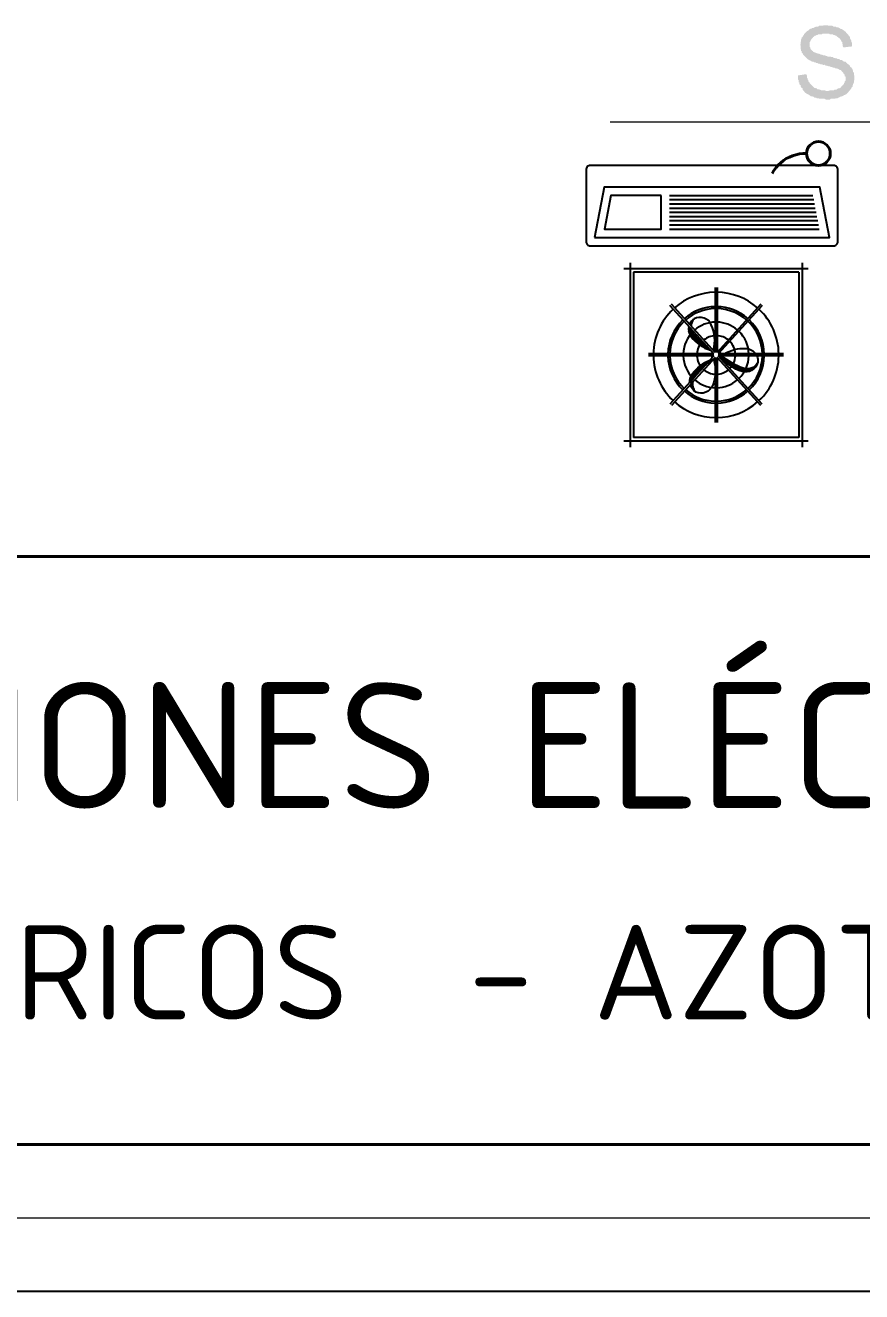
# Model space of a CAD drawing. Header units: millimetres. Extents: x 821 to 906, y 83 to 185.
# Drawn here: x 895.173 to 897.29, y 83.196 to 86.401 of the extents above; entities that cross this region are included whole.
import ezdxf

# ---------------------------------------------------------------- set-up
doc = ezdxf.new("R2010")
doc.units = ezdxf.units.MM
doc.linetypes.add('HIDDEN', pattern=[0.375, 0.25, -0.125])
for name, color, linetype, lineweight in [('C.EMPOTRADO EN PARED Y TECHO', 210, 'Continuous', 40), ('E1AC', 6, 'Continuous', 25), ('IE-circuito alumbrado', 30, 'Continuous', 40), ('P4', 144, 'Continuous', 40), ('P6', 255, 'Continuous', 20)]:
    doc.layers.add(name, color=color, linetype=linetype, lineweight=lineweight)

# ---------------------------------------------------------------- blocks, each defined once
blk = doc.blocks.new('SPLIT_DECORATIVO')
for p, q in [((-0.1901, -0.3), (0.4512, -0.3)), ((-0.1901, -0.3187), (0.4547, -0.3187)), ((-0.1901, -0.3375), (0.4583, -0.3375)), ((-0.1901, -0.3562), (0.4619, -0.3562)), ((-0.1901, -0.375), (0.4654, -0.375)), ((-0.1901, -0.3937), (0.469, -0.3937)), ((-0.1901, -0.4125), (0.4726, -0.4125)), ((-0.1901, -0.4312), (0.4761, -0.4312)), ((-0.1901, -0.45), (0.4797, -0.45))]:
    blk.add_line(p, q)
for points in [[(0.5625, -0.2588), (0.5625, -0.1846, 0.414214), (0.5437, -0.1658), (-0.5438, -0.1658, 0.414214), (-0.5625, -0.1846), (-0.5625, -0.2588)], [(-0.5625, -0.2588), (-0.5625, -0.5062, 0.414214), (-0.5438, -0.525), (0.5437, -0.525, 0.414214), (0.5625, -0.5062), (0.5625, -0.2588)]]:
    blk.add_lwpolyline(points, format="xyb")
for points in [[(-0.525, -0.4875), (0.525, -0.4875), (0.4822, -0.2625), (-0.4822, -0.2625)], [(-0.2276, -0.3), (-0.4512, -0.3), (-0.4797, -0.45), (-0.2276, -0.45)]]:
    blk.add_lwpolyline(points, close=True)
at = {"layer": 'C.EMPOTRADO EN PARED Y TECHO', "linetype": 'HIDDEN', "ltscale": 0.75}
blk.add_arc((0.4164, -0.2782), 0.1656, 87.7896, 174.5523, dxfattribs=at)
at = {"layer": 'IE-circuito alumbrado'}
blk.add_circle((0.4759, -0.1127), 0.0531, dxfattribs=at)
blk = doc.blocks.new('*X109')
at = {"color": 0}
for p, q in [((-68.0034, 168.0598), (-67.9988, 168.0644)), ((-68.0033, 168.0687), (-68.0032, 168.0688)), ((-68.0031, 168.0557), (-68.0005, 168.0583)), ((-68.0027, 168.0737), (-68.0016, 168.0749)), ((-68.0027, 168.0649), (-67.9972, 168.0704)), ((-68.0021, 168.0699), (-68.0021, 168.0699)), ((-68.0016, 168.0793), (-67.9999, 168.0809)), ((-68.001, 168.071), (-67.9955, 168.0765)), ((-68.0005, 168.076), (-68.0005, 168.076)), ((-67.9999, 168.0544), (-67.9944, 168.0599)), ((-67.9996, 168.0857), (-67.9983, 168.087)), ((-67.9994, 168.0771), (-67.9938, 168.0826)), ((-67.9994, 168.0594), (-67.9994, 168.0594)), ((-67.9988, 168.082), (-67.9988, 168.082)), ((-67.9983, 168.0605), (-67.9927, 168.066)), ((-67.9977, 168.0831), (-67.9922, 168.0887)), ((-67.9977, 168.0655), (-67.9977, 168.0655)), ((-67.9972, 168.0881), (-67.9972, 168.0881)), ((-67.9966, 168.0666), (-67.9911, 168.0721)), ((-67.9961, 168.0892), (-67.9905, 168.0947)), ((-67.9961, 168.0715), (-67.9961, 168.0715)), ((-67.9955, 168.0942), (-67.9955, 168.0942)), ((-67.9955, 168.05), (-67.99, 168.0555)), ((-67.9949, 168.0727), (-67.9911, 168.0765)), ((-67.9944, 168.0953), (-67.9889, 168.1008)), ((-67.9944, 168.0776), (-67.9944, 168.0776)), ((-67.9938, 168.0561), (-67.9891, 168.0608)), ((-67.9933, 168.0787), (-67.9909, 168.0811)), ((-67.9933, 168.0611), (-67.9933, 168.0611)), ((-67.9927, 168.0837), (-67.9927, 168.0837)), ((-67.9922, 168.0622), (-67.9899, 168.0644)), ((-67.9916, 168.0848), (-67.9904, 168.0861)), ((-67.9916, 168.0671), (-67.9916, 168.0671)), ((-67.9911, 168.0898), (-67.9911, 168.0898)), ((-67.9905, 168.0682), (-67.9905, 168.0682)), ((-67.99, 168.0909), (-67.9893, 168.0915)), ((-67.9894, 168.0959), (-67.9894, 168.0959)), ((-67.9889, 168.0566), (-67.9889, 168.0566)), ((-67.9883, 168.097), (-67.9875, 168.0977)), ((-67.9878, 168.1019), (-67.9878, 168.1019)), ((-67.9867, 168.103), (-67.9844, 168.1053)), ((-68.0025, 168.0519), (-68.0021, 168.0522)), ((-68.0016, 168.0483), (-67.9961, 168.0539)), ((-68.001, 168.0533), (-68.001, 168.0533)), ((-68.0008, 168.0447), (-67.9977, 168.0478)), ((-67.9997, 168.0414), (-67.9994, 168.0417)), ((-67.9984, 168.0382), (-67.9933, 168.0434)), ((-67.9983, 168.0428), (-67.9983, 168.0428)), ((-67.9972, 168.0439), (-67.9916, 168.0495)), ((-67.997, 168.0352), (-67.9949, 168.0373)), ((-67.9966, 168.0489), (-67.9966, 168.0489)), ((-67.9955, 168.0323), (-67.9955, 168.0323)), ((-67.9949, 168.055), (-67.9949, 168.055)), ((-67.9944, 168.0334), (-67.9889, 168.039)), ((-67.9939, 168.0295), (-67.9905, 168.0329)), ((-67.9938, 168.0384), (-67.9938, 168.0384)), ((-67.9927, 168.0395), (-67.9872, 168.045)), ((-67.9922, 168.0445), (-67.9922, 168.0445)), ((-67.9911, 168.0456), (-67.9858, 168.0509)), ((-67.9911, 168.0279), (-67.9911, 168.0279)), ((-67.9905, 168.0506), (-67.9905, 168.0506)), ((-67.9903, 168.0242), (-67.9861, 168.0285)), ((-67.99, 168.029), (-67.9845, 168.0345)), ((-67.9894, 168.0517), (-67.987, 168.0541)), ((-67.9894, 168.034), (-67.9894, 168.034)), ((-67.9884, 168.0218), (-67.9878, 168.0224)), ((-67.9883, 168.0351), (-67.9828, 168.0406)), ((-67.9878, 168.0401), (-67.9878, 168.0401)), ((-67.9867, 168.0412), (-67.9828, 168.045)), ((-67.9867, 168.0235), (-67.9867, 168.0235)), ((-67.9864, 168.0193), (-67.9817, 168.024)), ((-67.9861, 168.0461), (-67.9861, 168.0461)), ((-67.9856, 168.0246), (-67.98, 168.0301)), ((-67.985, 168.0472), (-67.9844, 168.0479)), ((-67.985, 168.0296), (-67.985, 168.0296)), ((-67.9844, 168.0169), (-67.9833, 168.018)), ((-67.9839, 168.0307), (-67.9784, 168.0362)), ((-67.9833, 168.0356), (-67.9833, 168.0356)), ((-67.9824, 168.0145), (-67.9773, 168.0196)), ((-67.9822, 168.0367), (-67.9794, 168.0396)), ((-67.9822, 168.0191), (-67.9822, 168.0191)), ((-67.9817, 168.0417), (-67.9817, 168.0417)), ((-67.9811, 168.0202), (-67.9756, 168.0257)), ((-67.9806, 168.0251), (-67.9806, 168.0251)), ((-67.9803, 168.0122), (-67.9789, 168.0135)), ((-67.9795, 168.0262), (-67.974, 168.0318)), ((-67.9789, 168.0312), (-67.9789, 168.0312)), ((-67.9782, 168.0098), (-67.9728, 168.0152)), ((-67.9778, 168.0323), (-67.9755, 168.0346)), ((-67.9778, 168.0146), (-67.9778, 168.0146)), ((-67.9767, 168.0158), (-67.9712, 168.0213)), ((-67.9762, 168.0207), (-67.9762, 168.0207)), ((-67.9761, 168.0076), (-67.9745, 168.0091)), ((-67.9751, 168.0218), (-67.9695, 168.0274)), ((-67.9745, 168.0268), (-67.9745, 168.0268)), ((-67.9739, 168.0053), (-67.9684, 168.0108)), ((-67.9734, 168.0279), (-67.9712, 168.0301)), ((-67.9734, 168.0102), (-67.9734, 168.0102)), ((-67.9723, 168.0113), (-67.9668, 168.0169)), ((-67.9717, 168.0163), (-67.9717, 168.0163)), ((-67.9717, 168.0031), (-67.9701, 168.0047)), ((-67.9706, 168.0174), (-67.9651, 168.0229)), ((-67.9701, 168.0224), (-67.9701, 168.0224)), ((-67.9695, 168.0009), (-67.964, 168.0064)), ((-67.969, 168.0235), (-67.9669, 168.0256)), ((-67.969, 168.0058), (-67.969, 168.0058)), ((-67.9679, 168.0069), (-67.9624, 168.0124)), ((-67.9673, 168.0119), (-67.9673, 168.0119)), ((-67.9672, 167.9988), (-67.9657, 168.0003)), ((-67.9662, 168.013), (-67.9607, 168.0185)), ((-67.9657, 168.018), (-67.9657, 168.018)), ((-67.9649, 167.9967), (-67.9596, 168.0019)), ((-67.9646, 168.0191), (-67.9625, 168.0211)), ((-67.9646, 168.0014), (-67.9646, 168.0014)), ((-67.9635, 168.0025), (-67.9579, 168.008)), ((-67.9629, 168.0075), (-67.9629, 168.0075)), ((-67.9625, 167.9946), (-67.9612, 167.9959)), ((-67.9618, 168.0086), (-67.9563, 168.0141)), ((-67.9612, 168.0135), (-67.9612, 168.0135)), ((-67.9601, 168.0146), (-67.958, 168.0168)), ((-67.9601, 167.9926), (-67.9552, 167.9975)), ((-67.9601, 167.997), (-67.9601, 167.997)), ((-67.959, 167.9981), (-67.9535, 168.0036)), ((-67.9585, 168.003), (-67.9585, 168.003)), ((-67.9577, 167.9905), (-67.9568, 167.9914)), ((-67.9574, 168.0042), (-67.9519, 168.0097)), ((-67.9568, 168.0091), (-67.9568, 168.0091)), ((-67.9557, 168.0102), (-67.9535, 168.0124)), ((-67.9557, 167.9926), (-67.9557, 167.9926)), ((-67.9553, 167.9886), (-67.9508, 167.9931)), ((-67.9546, 167.9937), (-67.9491, 167.9992)), ((-67.9541, 167.9986), (-67.9541, 167.9986)), ((-67.953, 167.9997), (-67.9474, 168.0053)), ((-67.9524, 168.0047), (-67.9524, 168.0047)), ((-67.9513, 168.0058), (-67.9489, 168.0082)), ((-67.9502, 167.9892), (-67.9447, 167.9948)), ((-67.9496, 167.9942), (-67.9496, 167.9942)), ((-67.9485, 167.9953), (-67.943, 168.0008)), ((-67.948, 168.0003), (-67.948, 168.0003)), ((-67.9469, 168.0014), (-67.9443, 168.004)), ((-67.9458, 167.9848), (-67.9403, 167.9903)), ((-67.9452, 167.9898), (-67.9452, 167.9898)), ((-67.9441, 167.9909), (-67.9386, 167.9964)), ((-67.9436, 167.9959), (-67.9436, 167.9959)), ((-67.9425, 167.997), (-67.9396, 167.9998)), ((-67.9397, 167.9865), (-67.9342, 167.992)), ((-67.9392, 167.9914), (-67.9392, 167.9914)), ((-67.938, 167.9926), (-67.9349, 167.9957)), ((-67.9375, 167.9975), (-67.9375, 167.9975)), ((-67.9336, 167.9881), (-67.9301, 167.9916)), ((-67.9331, 167.9931), (-67.9331, 167.9931)), ((-67.9528, 167.9866), (-67.9524, 167.987)), ((-67.9513, 167.9881), (-67.9513, 167.9881)), ((-67.9503, 167.9847), (-67.9463, 167.9887)), ((-67.9469, 167.9837), (-67.9469, 167.9837)), ((-67.9451, 167.981), (-67.9419, 167.9843)), ((-67.9425, 167.9793), (-67.9425, 167.9793)), ((-67.9414, 167.9804), (-67.9358, 167.9859)), ((-67.9408, 167.9854), (-67.9408, 167.9854)), ((-67.9399, 167.9775), (-67.9375, 167.9798)), ((-67.9369, 167.976), (-67.9314, 167.9815)), ((-67.9364, 167.9809), (-67.9364, 167.9809)), ((-67.9353, 167.9821), (-67.9298, 167.9876)), ((-67.9347, 167.987), (-67.9347, 167.987)), ((-67.9344, 167.9741), (-67.9331, 167.9754)), ((-67.932, 167.9765), (-67.932, 167.9765)), ((-67.9317, 167.9724), (-67.927, 167.9771)), ((-67.9309, 167.9776), (-67.9253, 167.9832)), ((-67.9303, 167.9826), (-67.9303, 167.9826)), ((-67.9292, 167.9837), (-67.9253, 167.9877)), ((-67.9289, 167.9708), (-67.9287, 167.971)), ((-67.9287, 167.9887), (-67.9287, 167.9887)), ((-67.9276, 167.9721), (-67.9276, 167.9721)), ((-67.9264, 167.9732), (-67.9209, 167.9787)), ((-67.926, 167.9692), (-67.9226, 167.9727)), ((-67.9259, 167.9782), (-67.9259, 167.9782)), ((-67.9248, 167.9793), (-67.9204, 167.9837)), ((-67.9242, 167.9843), (-67.9242, 167.9843)), ((-67.9231, 167.9854), (-67.9228, 167.9857)), ((-67.922, 167.9688), (-67.9165, 167.9743)), ((-67.9215, 167.9738), (-67.9215, 167.9738)), ((-67.9204, 167.9749), (-67.9154, 167.9798)), ((-67.9202, 167.9662), (-67.9182, 167.9682)), ((-67.9198, 167.9798), (-67.9198, 167.9798)), ((-67.9187, 167.9809), (-67.9179, 167.9818)), ((-67.9172, 167.9647), (-67.9121, 167.9699)), ((-67.9171, 167.9693), (-67.9171, 167.9693)), ((-67.9159, 167.9705), (-67.9104, 167.976)), ((-67.9154, 167.9754), (-67.9154, 167.9754)), ((-67.9143, 167.9765), (-67.9129, 167.9779)), ((-67.9142, 167.9633), (-67.9137, 167.9638)), ((-67.9126, 167.9649), (-67.9126, 167.9649)), ((-67.9115, 167.966), (-67.906, 167.9716)), ((-67.9112, 167.962), (-67.9077, 167.9655)), ((-67.911, 167.971), (-67.911, 167.971)), ((-67.9099, 167.9721), (-67.9079, 167.9741)), ((-67.9071, 167.9616), (-67.9016, 167.9671)), ((-67.9066, 167.9666), (-67.9066, 167.9666)), ((-67.9055, 167.9677), (-67.9028, 167.9704)), ((-67.905, 167.9593), (-67.9032, 167.9611)), ((-67.9021, 167.9622), (-67.9021, 167.9622)), ((-67.9018, 167.9581), (-67.8972, 167.9627)), ((-67.901, 167.9633), (-67.8976, 167.9667)), ((-67.9005, 167.9682), (-67.9005, 167.9682)), ((-67.8977, 167.9577), (-67.8977, 167.9577)), ((-67.8966, 167.9589), (-67.8924, 167.9631)), ((-67.8961, 167.9638), (-67.8961, 167.9638)), ((-67.8953, 167.9557), (-67.8927, 167.9583)), ((-67.892, 167.9546), (-67.8871, 167.9595)), ((-67.8916, 167.9594), (-67.8916, 167.9594)), ((-67.8905, 167.9605), (-67.8898, 167.9613)), ((-67.8886, 167.9536), (-67.8883, 167.9539)), ((-67.8872, 167.955), (-67.8872, 167.955)), ((-67.8861, 167.9561), (-67.8845, 167.9577)), ((-67.8852, 167.9526), (-67.8823, 167.9555)), ((-67.8817, 167.9517), (-67.8791, 167.9542)), ((-67.8779, 167.9511), (-67.8778, 167.9511)), ((-67.8767, 167.9522), (-67.8767, 167.9522))]:
    blk.add_line(p, q, dxfattribs=at)
blk = doc.blocks.new('VEN')
for p, q in [((-0.5, -0.535), (-0.5, 0.535)), ((0.5, -0.535), (0.5, 0.535)), ((0.535, 0.5), (-0.535, 0.5)), ((-0.48, -0.48), (-0.48, 0.48)), ((0.48, 0.48), (-0.48, 0.48)), ((0.48, -0.48), (0.48, 0.48)), ((-0.0056, 0.0127), (-0.0056, 0.392)), ((0.0056, 0.0127), (0.0056, 0.392)), ((-0.0145, 0.0056), (-0.2938, 0.2595)), ((-0.0056, 0.0127), (-0.2863, 0.2678)), ((0.0056, 0.0127), (0.2863, 0.2678)), ((0.0145, 0.0056), (0.2938, 0.2595)), ((0.1117, 0.1489), (0.1155, 0.1451)), ((0.1149, 0.1507), (0.1149, 0.1507)), ((0.1161, 0.1494), (0.1223, 0.1433)), ((0.1181, 0.1524), (0.1205, 0.1501)), ((0.1215, 0.154), (0.1273, 0.1482)), ((0.1217, 0.1488), (0.1217, 0.1488)), ((0.1229, 0.1476), (0.1291, 0.1414)), ((0.1251, 0.1553), (0.1254, 0.155)), ((0.1267, 0.1538), (0.1267, 0.1538)), ((0.1279, 0.1525), (0.1341, 0.1464)), ((0.1288, 0.1566), (0.1322, 0.1532)), ((0.1328, 0.1575), (0.139, 0.1513)), ((0.1335, 0.1519), (0.1335, 0.1519)), ((0.1347, 0.1507), (0.1409, 0.1445)), ((0.1368, 0.1585), (0.1372, 0.1581)), ((0.1384, 0.1569), (0.1384, 0.1569)), ((0.1397, 0.1556), (0.1458, 0.1494)), ((0.1403, 0.1501), (0.1403, 0.1501)), ((0.1411, 0.1592), (0.144, 0.1563)), ((0.1415, 0.1488), (0.1468, 0.1435)), ((0.1452, 0.155), (0.1452, 0.155)), ((0.1456, 0.1596), (0.1508, 0.1544)), ((0.1465, 0.1538), (0.1526, 0.1476)), ((0.1471, 0.1482), (0.1471, 0.1482)), ((0.1514, 0.1587), (0.1576, 0.1525)), ((0.152, 0.1532), (0.152, 0.1532)), ((0.1533, 0.1519), (0.1559, 0.1493)), ((0.1557, 0.1594), (0.1557, 0.1593)), ((0.157, 0.1581), (0.157, 0.1581)), ((0.1582, 0.1569), (0.1611, 0.154)), ((0.1613, 0.1588), (0.1625, 0.1575)), ((0.1638, 0.1563), (0.1638, 0.1563)), ((0.1724, 0.1476), (0.1724, 0.1476)), ((0.1742, 0.1508), (0.178, 0.147)), ((0.1774, 0.1525), (0.1774, 0.1525)), ((0.1786, 0.1513), (0.1848, 0.1451)), ((0.1842, 0.1507), (0.1842, 0.1507)), ((0.1854, 0.1494), (0.1916, 0.1433)), ((0.046, 0.076), (0.0462, 0.0758)), ((0.0475, 0.0746), (0.0475, 0.0746)), ((0.0478, 0.0792), (0.053, 0.074)), ((0.0497, 0.0823), (0.0512, 0.0808)), ((0.0518, 0.0851), (0.058, 0.0789)), ((0.0524, 0.0795), (0.0524, 0.0795)), ((0.0535, 0.0884), (0.0561, 0.0857)), ((0.0537, 0.0783), (0.0598, 0.0721)), ((0.0555, 0.0913), (0.0555, 0.0913)), ((0.0567, 0.0901), (0.0629, 0.0839)), ((0.0574, 0.0845), (0.0574, 0.0845)), ((0.0575, 0.0943), (0.0611, 0.0907)), ((0.0586, 0.0832), (0.0648, 0.0771)), ((0.0592, 0.0777), (0.0592, 0.0777)), ((0.0605, 0.0962), (0.0605, 0.0962)), ((0.0605, 0.0764), (0.0649, 0.072)), ((0.0616, 0.1), (0.066, 0.0956)), ((0.0617, 0.095), (0.0679, 0.0888)), ((0.0623, 0.0894), (0.0623, 0.0894)), ((0.0636, 0.0882), (0.0697, 0.082)), ((0.0637, 0.1029), (0.0642, 0.1024)), ((0.0642, 0.0826), (0.0642, 0.0826)), ((0.0654, 0.1012), (0.0654, 0.1012)), ((0.0654, 0.0814), (0.0693, 0.0774)), ((0.0659, 0.1056), (0.071, 0.1006)), ((0.066, 0.0758), (0.066, 0.0758)), ((0.0666, 0.1), (0.0728, 0.0938)), ((0.0673, 0.0944), (0.0673, 0.0944)), ((0.0681, 0.1084), (0.0691, 0.1074)), ((0.0685, 0.0931), (0.0747, 0.087)), ((0.0691, 0.0876), (0.0691, 0.0876)), ((0.0704, 0.1111), (0.0759, 0.1055)), ((0.0704, 0.1061), (0.0704, 0.1061)), ((0.0704, 0.0863), (0.0739, 0.0828)), ((0.071, 0.0808), (0.071, 0.0808)), ((0.0716, 0.1049), (0.0778, 0.0987)), ((0.0722, 0.0993), (0.0722, 0.0993)), ((0.0726, 0.1138), (0.0741, 0.1123)), ((0.0734, 0.0981), (0.0796, 0.0919)), ((0.0741, 0.0925), (0.0741, 0.0925)), ((0.075, 0.1164), (0.0809, 0.1105)), ((0.0753, 0.1111), (0.0753, 0.1111)), ((0.0753, 0.0913), (0.0785, 0.0881)), ((0.0759, 0.0857), (0.0759, 0.0857)), ((0.0765, 0.1099), (0.0827, 0.1037)), ((0.0772, 0.1043), (0.0772, 0.1043)), ((0.0773, 0.119), (0.079, 0.1173)), ((0.0784, 0.103), (0.0846, 0.0969)), ((0.079, 0.0975), (0.079, 0.0975)), ((0.0797, 0.1215), (0.0858, 0.1154)), ((0.0803, 0.116), (0.0803, 0.116)), ((0.0803, 0.0962), (0.0831, 0.0934)), ((0.0815, 0.1148), (0.0877, 0.1086)), ((0.0821, 0.1092), (0.0821, 0.1092)), ((0.0822, 0.124), (0.084, 0.1222)), ((0.0833, 0.108), (0.0895, 0.1018)), ((0.084, 0.1024), (0.084, 0.1024)), ((0.0846, 0.1265), (0.0908, 0.1204)), ((0.0852, 0.121), (0.0852, 0.121)), ((0.0852, 0.1012), (0.0879, 0.0985)), ((0.0864, 0.1197), (0.0926, 0.1136)), ((0.0871, 0.1142), (0.0871, 0.1142)), ((0.0872, 0.1289), (0.0889, 0.1272)), ((0.0883, 0.1129), (0.0945, 0.1068)), ((0.0889, 0.1074), (0.0889, 0.1074)), ((0.0897, 0.1313), (0.0957, 0.1253)), ((0.0902, 0.1259), (0.0902, 0.1259)), ((0.0902, 0.1061), (0.0926, 0.1037)), ((0.0914, 0.1247), (0.0976, 0.1185)), ((0.092, 0.1191), (0.092, 0.1191)), ((0.0923, 0.1337), (0.0939, 0.1321)), ((0.0932, 0.1179), (0.0994, 0.1117)), ((0.0939, 0.1123), (0.0939, 0.1123)), ((0.0949, 0.136), (0.1007, 0.1303)), ((0.0951, 0.1309), (0.0951, 0.1309)), ((0.0951, 0.1111), (0.0975, 0.1087)), ((0.0963, 0.1296), (0.1025, 0.1235)), ((0.097, 0.1241), (0.097, 0.1241)), ((0.0976, 0.1383), (0.0988, 0.1371)), ((0.0982, 0.1228), (0.1044, 0.1167)), ((0.0988, 0.1173), (0.0988, 0.1173)), ((0.1001, 0.1358), (0.1001, 0.1358)), ((0.1001, 0.116), (0.1024, 0.1137)), ((0.1003, 0.1405), (0.1056, 0.1352)), ((0.1013, 0.1346), (0.1075, 0.1284)), ((0.1019, 0.129), (0.1019, 0.129)), ((0.1031, 0.1427), (0.1038, 0.142)), ((0.1031, 0.1278), (0.1093, 0.1216)), ((0.1038, 0.1222), (0.1038, 0.1222)), ((0.105, 0.1408), (0.105, 0.1408)), ((0.105, 0.121), (0.1073, 0.1186)), ((0.1058, 0.1449), (0.1106, 0.1402)), ((0.1062, 0.1395), (0.1124, 0.1334)), ((0.1069, 0.134), (0.1069, 0.134)), ((0.1081, 0.1327), (0.1143, 0.1266)), ((0.1087, 0.1272), (0.1087, 0.1272)), ((0.11, 0.1457), (0.11, 0.1457)), ((0.11, 0.1259), (0.1124, 0.1235)), ((0.1112, 0.1445), (0.1174, 0.1383)), ((0.1118, 0.1389), (0.1118, 0.1389)), ((0.113, 0.1377), (0.1192, 0.1315)), ((0.1137, 0.1321), (0.1137, 0.1321)), ((0.1149, 0.1309), (0.1175, 0.1283)), ((0.1168, 0.1439), (0.1168, 0.1439)), ((0.118, 0.1426), (0.1242, 0.1365)), ((0.1186, 0.1371), (0.1186, 0.1371)), ((0.1199, 0.1358), (0.123, 0.1327)), ((0.1236, 0.142), (0.1236, 0.142)), ((0.1248, 0.1408), (0.1291, 0.1365)), ((0.1254, 0.1352), (0.1254, 0.1352)), ((0.1285, 0.147), (0.1285, 0.147)), ((0.1298, 0.1457), (0.1357, 0.1398)), ((0.1304, 0.1402), (0.1304, 0.1402)), ((0.1316, 0.1389), (0.1323, 0.1382)), ((0.1353, 0.1451), (0.1353, 0.1451)), ((0.1366, 0.1439), (0.1392, 0.1412)), ((0.1421, 0.1433), (0.1421, 0.1433)), ((0.1483, 0.147), (0.1509, 0.1444)), ((0.169, 0.1461), (0.1695, 0.1456)), ((0.1737, 0.1464), (0.1751, 0.145)), ((0.1793, 0.1457), (0.1793, 0.1457)), ((0.1805, 0.1445), (0.1812, 0.1438)), ((0.1861, 0.1439), (0.1861, 0.1439)), ((0.1873, 0.1426), (0.1882, 0.1418)), ((0.1929, 0.142), (0.1929, 0.142)), ((0.1941, 0.1408), (0.1967, 0.1382)), ((-0.0145, 0.0056), (-0.392, 0.0056)), ((0.392, 0.0056), (0.0145, 0.0056)), ((0.0279, 0.0348), (0.0289, 0.0338)), ((0.0291, 0.0385), (0.0314, 0.0362)), ((0.0314, 0.0412), (0.0314, 0.0412)), ((0.0318, 0.0457), (0.0366, 0.0409)), ((0.0326, 0.0399), (0.034, 0.0385)), ((0.0332, 0.0493), (0.0351, 0.0474)), ((0.0357, 0.0517), (0.0419, 0.0455)), ((0.0361, 0.0563), (0.04, 0.0523)), ((0.0363, 0.0461), (0.0363, 0.0461)), ((0.0376, 0.0597), (0.0382, 0.0591)), ((0.0376, 0.0449), (0.0392, 0.0432)), ((0.0392, 0.063), (0.045, 0.0573)), ((0.0394, 0.0579), (0.0394, 0.0579)), ((0.0407, 0.0566), (0.0468, 0.0505)), ((0.0408, 0.0664), (0.0431, 0.0641)), ((0.0413, 0.0511), (0.0413, 0.0511)), ((0.0425, 0.0498), (0.0444, 0.0479)), ((0.0438, 0.0684), (0.0499, 0.0622)), ((0.0442, 0.0729), (0.0481, 0.069)), ((0.0444, 0.0628), (0.0444, 0.0628)), ((0.0456, 0.0616), (0.0518, 0.0554)), ((0.0462, 0.056), (0.0462, 0.056)), ((0.0475, 0.0548), (0.0496, 0.0527)), ((0.0487, 0.0733), (0.0549, 0.0672)), ((0.0493, 0.0678), (0.0493, 0.0678)), ((0.0506, 0.0665), (0.0561, 0.061)), ((0.0512, 0.061), (0.0512, 0.061)), ((0.0524, 0.0597), (0.054, 0.0582)), ((0.0543, 0.0727), (0.0543, 0.0727)), ((0.0555, 0.0715), (0.0605, 0.0665)), ((0.0561, 0.0659), (0.0561, 0.0659)), ((0.0574, 0.0647), (0.0583, 0.0638)), ((0.0611, 0.0709), (0.0611, 0.0709)), ((0.0623, 0.0696), (0.0627, 0.0693)), ((-0.0145, -0.0056), (-0.392, -0.0056)), ((-0.2938, -0.2595), (-0.0145, -0.0056)), ((-0.2863, -0.2678), (-0.0056, -0.0127)), ((-0.0056, -0.392), (-0.0056, -0.0127)), ((0.0056, -0.392), (0.0056, -0.0127)), ((0.2863, -0.2678), (0.0056, -0.0127)), ((0.2938, -0.2595), (0.0145, -0.0056)), ((0.392, -0.0056), (0.0145, -0.0056)), ((0.535, -0.5), (-0.535, -0.5)), ((0.48, -0.48), (-0.48, -0.48))]:
    blk.add_line(p, q)
for points in [[(-0.0292, 0.0135, -0.16655), (-0.1761, 0.0195, -0.432103), (-0.2158, 0.1176, -0.190768), (-0.1731, 0.1498, -0.1685)], [(-0.1592, 0.1523, -0.172165), (-0.1123, 0.1395, -0.149892), (-0.0301, 0.0349, -0.39354)], [(0.1654, 0.158, 0.221454), (0.1055, 0.1447, 0.154788), (0.0271, 0.0322, 0.39354)], [(0.0286, 0.0148, 0.16655), (0.175, 0.0278, 0.432103), (0.21, 0.1277, 0.146331), (0.1778, 0.1541, 0.1685)], [(0.1505, 0.1444, 0.124239), (0.1183, 0.1292, 0.044964), (0.0502, 0.0532)], [(0.2066, 0.1323, 0.141588), (0.1685, 0.1456, 0.06452)], [(0.0259, 0.0159, 0.139831), (0.0287, 0.0148, 0.39354)], [(-0.0056, -0.2362, -0.132195), (-0.0429, -0.242, -0.432103), (-0.0966, -0.1508, -0.1685), (-0.0105, -0.0296, -0.234322), (-0.0056, -0.0298, -0.39354)], [(-0.0485, -0.2405, -0.338778), (-0.0775, -0.1571, -0.06452), (-0.0065, -0.0294)], [(0.0056, -0.046, -0.147716), (0.0375, -0.1732, -0.2366), (0.0056, -0.23, -0.432103)]]:
    blk.add_lwpolyline(points, format="xyb")
for centre, radius, start, end in [((0, 0), 0.364, 90.88151, 136.8448), ((0, 0), 0.364, 43.1552, 89.11849), ((0, 0), 0.364, 138.60782, 179.11849), ((0, 0), 0.28, 91.14599, 136.58032), ((0, 0), 0.2688, 91.19375, 136.53256), ((0, 0), 0.28, 43.41968, 88.85401), ((0, 0), 0.2688, 43.46744, 88.80625), ((0, 0), 0.364, 0.88151, 41.39218), ((0, 0), 0.28, 138.8723, 178.85401), ((0, 0), 0.2688, 138.92006, 178.80625), ((0, 0), 0.1904, 91.68541, 136.0409), ((0, 0), 0.1904, 43.9591, 88.31459), ((0, 0), 0.2688, 1.19375, 41.07994), ((0, 0), 0.28, 1.14599, 41.1277), ((-0.1678, 0.0652), 0.0727, 83.38007, 128.09946), ((0, 0), 0.1904, 139.41172, 178.31459), ((-0.1678, 0.0652), 0.0727, 53.23841, 62.55051), ((-0.4915, -0.3105), 0.5684, 42.4157, 49.75892), ((0, 0), 0.112, 92.86598, 134.86033), ((0, 0), 0.112, 45.13967, 87.13402), ((0, 0), 0.1904, 1.68541, 40.58828), ((0, 0), 0.112, 140.59229, 177.13402), ((-0.0302, 0.0189), 0.00552, 279.08036, 325.59989), ((0, 0), 0.028, 149.25855, 168.46776), ((-0.4915, -0.3105), 0.5684, 34.99249, 35.14913), ((0, 0), 0.028, 101.53224, 126.19408), ((0, 0), 0.028, 53.80592, 78.46776), ((0, 0), 0.028, 11.53224, 30.74145), ((0, 0), 0.112, 2.86598, 39.40771), ((0, 0), 0.364, 180.88151, 221.39218), ((0, 0), 0.28, 181.14599, 221.1277), ((0, 0), 0.2688, 181.19375, 221.07994), ((0, 0), 0.1904, 181.68541, 220.58828), ((0, 0), 0.112, 182.86598, 219.40771), ((0, 0), 0.028, 191.53224, 210.74145), ((0, 0), 0.028, 233.80592, 258.46776), ((0, 0), 0.028, 281.53224, 306.19408), ((0, 0), 0.028, 329.25855, 348.46776), ((0, 0), 0.112, 320.59229, 357.13402), ((0, 0), 0.1904, 319.41172, 358.31459), ((0, 0), 0.2688, 318.92006, 358.80625), ((0, 0), 0.28, 318.8723, 358.85401), ((0, 0), 0.364, 318.60782, 359.11849), ((0, 0), 0.1904, 223.9591, 268.31459), ((0, 0), 0.112, 225.13967, 267.13402), ((0, 0), 0.112, 272.86598, 314.86033), ((0, 0), 0.1904, 271.68541, 316.0409), ((0, 0), 0.28, 223.41968, 268.85401), ((0, 0), 0.2688, 223.46744, 268.80625), ((0, 0), 0.2688, 271.19375, 316.53256), ((0, 0), 0.28, 271.14599, 316.58032), ((0, 0), 0.364, 223.1552, 269.11849), ((0, 0), 0.364, 270.88151, 316.8448)]:
    blk.add_arc(centre, radius, start, end)
at = {"yscale": 1.120000000000005, "zscale": 1.12}
for p, xscale, rotation in [((191.4735, -67.0008), -1.120000000000009, 92.71773569880433), ((2.6909, 202.8398), -1.119999999999987, 201.2437435435492)]:
    blk.add_blockref('*X109', p, dxfattribs=dict(at, xscale=xscale, rotation=rotation))
blk = doc.blocks.new('BFGBFGBD')
at = {"true_color": 0x000007}
blk.add_hatch(color=7, dxfattribs=at).paths.add_polyline_path([(583.5206, 75.7637), (583.5479, 75.7678), (583.5496, 75.7637), (583.5496, 75.7596), (583.5496, 75.7571), (583.5521, 75.7529), (583.5521, 75.7513), (583.5546, 75.7471), (583.5546, 75.7446), (583.5562, 75.7421), (583.5587, 75.7405), (583.5587, 75.738), (583.5604, 75.7363), (583.5629, 75.7339), (583.5645, 75.7322), (583.567, 75.7297), (583.5695, 75.7281), (583.5712, 75.7256), (583.5736, 75.7231), (583.5778, 75.7231), (583.5794, 75.7214), (583.5819, 75.7214), (583.5836, 75.7189), (583.5886, 75.7189), (583.5902, 75.7173), (583.5927, 75.7173), (583.5968, 75.7148), (583.5985, 75.7148), (583.6026, 75.7148), (583.6051, 75.7148), (583.6093, 75.7148), (583.6118, 75.7131), (583.6159, 75.7131), (583.6176, 75.7131), (583.62, 75.7131), (583.6242, 75.7148), (583.6283, 75.7148), (583.6308, 75.7148), (583.635, 75.7148), (583.6366, 75.7148), (583.6391, 75.7173), (583.6433, 75.7173), (583.6457, 75.7173), (583.6474, 75.7189), (583.6515, 75.7214), (583.654, 75.7214), (583.6582, 75.7231), (583.6607, 75.7256), (583.6623, 75.7281), (583.6648, 75.7297), (583.6665, 75.7322), (583.6689, 75.7339), (583.6706, 75.7363), (583.6706, 75.738), (583.6731, 75.7421), (583.6731, 75.7446), (583.6756, 75.7471), (583.6756, 75.7513), (583.6756, 75.7529), (583.6756, 75.7571), (583.6756, 75.7596), (583.6731, 75.7612), (583.6731, 75.7662), (583.6706, 75.7678), (583.6689, 75.7703), (583.6689, 75.772), (583.6665, 75.7745), (583.6648, 75.7761), (583.6623, 75.7786), (583.6607, 75.7811), (583.6582, 75.7811), (583.654, 75.7828), (583.6515, 75.7852), (583.6474, 75.7852), (583.6457, 75.7869), (583.6433, 75.7869), (583.6416, 75.7869), (583.6391, 75.7894), (583.6366, 75.7894), (583.635, 75.7894), (583.6308, 75.791), (583.6283, 75.791), (583.6242, 75.7935), (583.62, 75.7935), (583.6159, 75.7952), (583.6118, 75.7952), (583.6076, 75.7977), (583.6068, 75.7985), (583.6026, 75.7977), (583.5985, 75.8002), (583.5944, 75.8002), (583.5902, 75.8018), (583.5861, 75.8018), (583.5836, 75.8043), (583.5794, 75.8043), (583.5778, 75.806), (583.5736, 75.806), (583.5712, 75.8084), (583.5695, 75.8084), (583.567, 75.8084), (583.5645, 75.8101), (583.5629, 75.8101), (583.5604, 75.8126), (583.5587, 75.8126), (583.5562, 75.8142), (583.5521, 75.8167), (583.5496, 75.8192), (583.5479, 75.8209), (583.5455, 75.8234), (583.5438, 75.825), (583.5413, 75.8275), (583.5397, 75.8292), (583.5372, 75.8317), (583.5372, 75.8341), (583.5355, 75.8358), (583.533, 75.8383), (583.533, 75.8424), (583.5305, 75.8441), (583.5305, 75.8482), (583.5289, 75.8507), (583.5289, 75.8532), (583.5289, 75.8573), (583.5289, 75.8615), (583.5281, 75.8623), (583.5289, 75.8656), (583.5289, 75.8673), (583.5289, 75.8723), (583.5305, 75.8739), (583.5305, 75.8781), (583.5305, 75.8805), (583.533, 75.8847), (583.533, 75.8872), (583.5355, 75.8888), (583.5372, 75.893), (583.5397, 75.8955), (583.5397, 75.8971), (583.5413, 75.8996), (583.5438, 75.9013), (583.5455, 75.9038), (583.5479, 75.9062), (583.5496, 75.9079), (583.5546, 75.9104), (583.5562, 75.912), (583.5587, 75.9145), (583.5629, 75.9162), (583.5645, 75.9162), (583.567, 75.9187), (583.5712, 75.9187), (583.5736, 75.9203), (583.5753, 75.9203), (583.5794, 75.9228), (583.5819, 75.9228), (583.5861, 75.9228), (583.5886, 75.9253), (583.5927, 75.9253), (583.5944, 75.9253), (583.5985, 75.9253), (583.601, 75.9253), (583.6051, 75.927), (583.6076, 75.927), (583.6093, 75.927), (583.6134, 75.927), (583.6176, 75.927), (583.62, 75.9253), (583.6242, 75.9253), (583.6267, 75.9253), (583.6308, 75.9253), (583.6325, 75.9253), (583.6366, 75.9228), (583.6391, 75.9228), (583.6433, 75.9228), (583.6457, 75.9203), (583.6499, 75.9203), (583.6515, 75.9203), (583.654, 75.9187), (583.6557, 75.9187), (583.6582, 75.9162), (583.6623, 75.9145), (583.6648, 75.9145), (583.6665, 75.912), (583.6706, 75.9104), (583.6731, 75.9079), (583.6756, 75.9062), (583.6772, 75.9038), (583.6797, 75.9013), (583.6814, 75.8996), (583.6839, 75.8971), (583.6855, 75.8955), (583.6855, 75.893), (583.688, 75.8913), (583.6897, 75.8888), (583.6897, 75.8847), (583.6921, 75.8822), (583.6921, 75.8805), (583.6946, 75.8764), (583.6946, 75.8739), (583.6963, 75.8698), (583.6963, 75.8673), (583.6963, 75.8631), (583.6963, 75.8615), (583.6963, 75.8573), (583.6955, 75.8582), (583.6689, 75.8549), (583.6665, 75.859), (583.6665, 75.8615), (583.6665, 75.8656), (583.6648, 75.8673), (583.6648, 75.8723), (583.6623, 75.8739), (583.6623, 75.8764), (583.6607, 75.8781), (583.6582, 75.8822), (583.6557, 75.8847), (583.654, 75.8872), (583.6515, 75.8872), (583.6515, 75.8888), (583.6499, 75.8888), (583.6474, 75.8913), (583.6457, 75.893), (583.6433, 75.893), (583.6391, 75.8955), (583.6366, 75.8955), (583.635, 75.8971), (583.6308, 75.8971), (583.6283, 75.8971), (583.6242, 75.8971), (583.6225, 75.8996), (583.6176, 75.8996), (583.6134, 75.8996), (583.6118, 75.8996), (583.6076, 75.8996), (583.6026, 75.8996), (583.601, 75.8996), (583.5968, 75.8971), (583.5927, 75.8971), (583.5902, 75.8971), (583.5861, 75.8971), (583.5836, 75.8955), (583.5819, 75.8955), (583.5778, 75.893), (583.5753, 75.893), (583.5736, 75.8913), (583.5712, 75.8888), (583.5703, 75.8897), (583.5695, 75.8872), (583.567, 75.8847), (583.5645, 75.8822), (583.5629, 75.8781), (583.5604, 75.8764), (583.5604, 75.8739), (583.5587, 75.8723), (583.5587, 75.8673), (583.5587, 75.8656), (583.5587, 75.8631), (583.5587, 75.8615), (583.5587, 75.8573), (583.5604, 75.8549), (583.5604, 75.8532), (583.5629, 75.8482), (583.5645, 75.8466), (583.567, 75.8441), (583.5662, 75.8449), (583.5695, 75.8424), (583.5687, 75.8433), (583.5712, 75.8399), (583.5736, 75.8399), (583.5753, 75.8383), (583.5778, 75.8383), (583.5819, 75.8358), (583.5836, 75.8358), (583.5861, 75.8341), (583.5902, 75.8341), (583.5944, 75.8317), (583.5985, 75.8317), (583.6026, 75.8292), (583.6076, 75.8292), (583.6118, 75.8275), (583.6134, 75.8275), (583.6176, 75.825), (583.6225, 75.825), (583.6267, 75.825), (583.6308, 75.8234), (583.635, 75.8234), (583.6366, 75.8209), (583.6416, 75.8209), (583.6433, 75.8192), (583.6474, 75.8192), (583.6499, 75.8167), (583.6515, 75.8167), (583.6557, 75.8167), (583.6582, 75.8142), (583.6607, 75.8142), (583.6623, 75.8142), (583.6648, 75.8126), (583.664, 75.8134), (583.6689, 75.8101), (583.6706, 75.8084), (583.6756, 75.8084), (583.6772, 75.806), (583.6797, 75.8043), (583.6814, 75.8018), (583.6839, 75.8002), (583.688, 75.7977), (583.6897, 75.7952), (583.6897, 75.7935), (583.6921, 75.791), (583.6946, 75.7894), (583.6938, 75.7902), (583.6963, 75.7869), (583.6988, 75.7828), (583.6988, 75.7811), (583.7004, 75.7786), (583.7004, 75.7745), (583.7029, 75.772), (583.7029, 75.7678), (583.7029, 75.7662), (583.7046, 75.7612), (583.7046, 75.7596), (583.7046, 75.7554), (583.7037, 75.7562), (583.7046, 75.7529), (583.7046, 75.7488), (583.7029, 75.7471), (583.7029, 75.7421), (583.7029, 75.7405), (583.7004, 75.7363), (583.7004, 75.7339), (583.6988, 75.7322), (583.6988, 75.7281), (583.6963, 75.7256), (583.6946, 75.7231), (583.6946, 75.7214), (583.6921, 75.7189), (583.6897, 75.7148), (583.688, 75.7131), (583.6855, 75.7107), (583.6839, 75.7082), (583.6814, 75.7065), (583.6797, 75.704), (583.6772, 75.7024), (583.6731, 75.6999), (583.6706, 75.6999), (583.6689, 75.6982), (583.6648, 75.6957), (583.6623, 75.6957), (583.6607, 75.6941), (583.6582, 75.6941), (583.654, 75.6916), (583.6515, 75.6916), (583.6499, 75.6891), (583.6457, 75.6891), (583.6433, 75.6891), (583.6391, 75.6875), (583.6366, 75.6875), (583.6325, 75.6875), (583.6308, 75.6875), (583.6267, 75.6875), (583.6242, 75.685), (583.62, 75.685), (583.6176, 75.685), (583.6159, 75.685), (583.6118, 75.685), (583.6076, 75.6875), (583.6051, 75.6875), (583.601, 75.6875), (583.5968, 75.6875), (583.5944, 75.6875), (583.5902, 75.6875), (583.5886, 75.6891), (583.5836, 75.6891), (583.5819, 75.6891), (583.5794, 75.6916), (583.5753, 75.6916), (583.5736, 75.6916), (583.5712, 75.6941), (583.5695, 75.6941), (583.567, 75.6957), (583.5629, 75.6957), (583.5604, 75.6982), (583.5562, 75.6999), (583.5546, 75.7024), (583.5521, 75.7024), (583.5496, 75.704), (583.5455, 75.7065), (583.5438, 75.7082), (583.5413, 75.7107), (583.5397, 75.7131), (583.5372, 75.7148), (583.5355, 75.7189), (583.5355, 75.7214), (583.533, 75.7231), (583.5305, 75.7256), (583.5289, 75.7281), (583.5289, 75.7322), (583.5264, 75.7339), (583.5247, 75.7363), (583.5247, 75.7405), (583.5223, 75.7421), (583.5223, 75.7471), (583.5223, 75.7488), (583.5206, 75.7513), (583.5206, 75.7554), (583.5206, 75.7571), (583.5206, 75.7612), (583.5206, 75.7637), (583.5198, 75.7645)])
at = {"color": 7, "linetype": 'Continuous', "lineweight": 20, "true_color": 0x000007}
blk.add_lwpolyline([(582.909, 75.6129), (585.9662, 75.6129), (585.9662, 75.6129)], dxfattribs=at)
at = {"layer": 'E1AC', "xscale": 0.7290406101931619, "yscale": 0.7290406101931619, "zscale": 0.7290406101931619}
blk.add_blockref('SPLIT_DECORATIVO', (583.2403, 75.5914), dxfattribs=at)
at = {"layer": 'E1AC', "xscale": 0.5610578781988981, "yscale": 0.5610578781988981, "zscale": 0.5610578781988981, "rotation": 90.00000000000867}
blk.add_blockref('VEN', (583.2538, 74.8533), dxfattribs=at)
blk = doc.blocks.new('HTRHTRHTR')
for p, q in [((3400.569, -122.314), (4235.834, -122.314)), ((4235.834, -157.089), (3400.569, -157.089)), ((3400.569, -157.089), (4235.834, -157.089)), ((4244.528, -165.782), (3391.875, -165.782))]:
    blk.add_line(p, q)
at = {"layer": 'P4', "color": 7}
for p, q in [((3400.569, -122.314), (4235.834, -122.314)), ((4235.834, -157.089), (3400.569, -157.089))]:
    blk.add_line(p, q, dxfattribs=at)
at = {"layer": 'P6', "color": 7}
blk.add_line((4240.181, -161.435), (3396.222, -161.435), dxfattribs=at)

msp = doc.modelspace()

# ---------------------------------------------------------------- block references
at = {"color": 251, "lineweight": 60, "xscale": 0.04279462122516643, "yscale": 0.04279462122516643, "zscale": 0.04279462122516643}
msp.add_blockref('HTRHTRHTR', (723.9317, 90.291), dxfattribs=at)
at = {"layer": 'IE-circuito alumbrado', "xscale": 0.7768258609790683, "yscale": 0.7768258609790683, "zscale": 0.7768258609790683}
msp.add_blockref('BFGBFGBD', (443.8351, 27.4189), dxfattribs=at)

# ---------------------------------------------------------------- texts
at = {"attachment_point": 1}
for s, insert, char_height in [('\\pxqc;{\\fISOCPEUR|b0|i0|c0|p34;INSTALACIONES ELÉCTRICAS}', (891.2541, 84.7384), 0.31944), ('\\pxqc;{\\fISOCPEUR|b0|i0|c0|p34;CIRCUITOS ELÉCTRICOS  - AZOTEA Y TECHO}', (891.2541, 84.1247), 0.23958)]:
    msp.add_mtext_dynamic_manual_height_columns(s, width=9.38656, gutter_width=0.0493, heights=[0], dxfattribs=dict(at, insert=insert, char_height=char_height))

doc.saveas('drawing.dxf')
